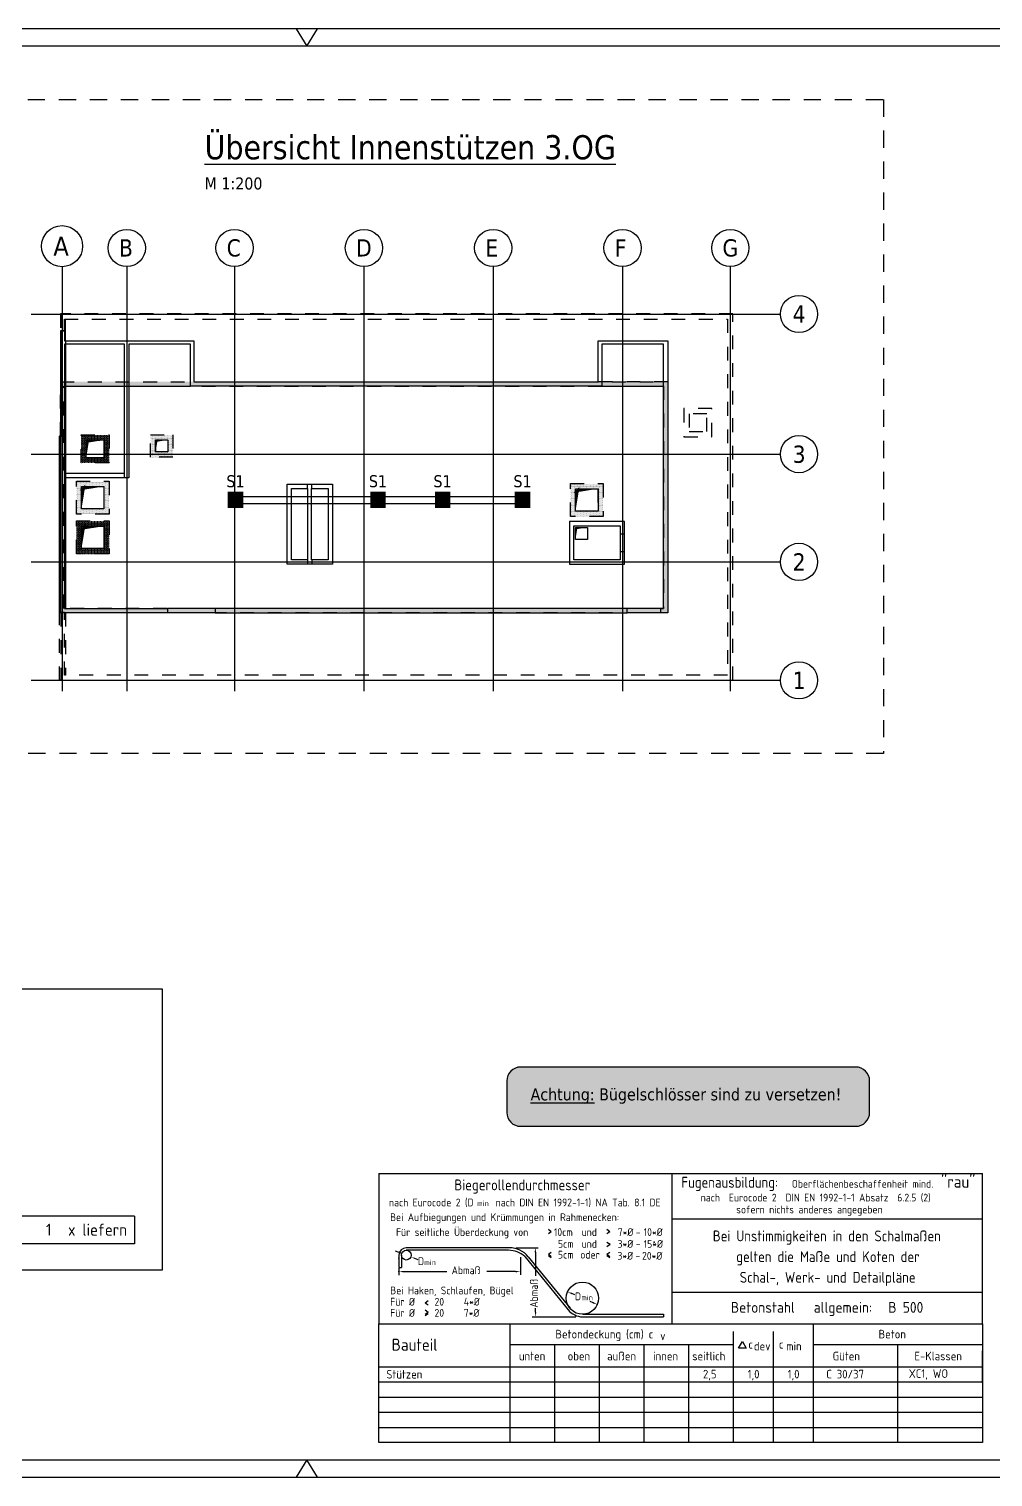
# Model space of a CAD drawing. Extents: x 0 to 20.9, y 0 to 10.5.
# Drawn here: x 7.78 to 14.77, y 0 to 10.5 of the extents above; entities that cross this region are included whole.
import ezdxf
from ezdxf.enums import TextEntityAlignment as Align

# ---------------------------------------------------------------- set-up
doc = ezdxf.new("R2010")
doc.units = 0
doc.header["$LTSCALE"] = 0.25
for name, pattern in [('AUSGEZOGEN', [1000.01, 1000, 0.01]), ('DOT', [0.175, 0.05, -0.125]), ('HIDDEN2', [0.187, 0.125, -0.062]), ('PUNKT', [0.175, 0.05, -0.125]), ('STRICHLINIE', [0.75, 0.5, -0.25]), ('VERDECKT', [0.375, 0.25, -0.125])]:
    doc.linetypes.add(name, pattern=pattern)
for name, color, linetype in [('ACHSEN', 7, 'Continuous'), ('Attika DG', 7, 'Continuous'), ('BETON', 7, 'Continuous'), ('DD', 7, 'Continuous'), ('DETAIL', 7, 'Continuous'), ('DRUEBER', 7, 'Continuous'), ('grau_dunkel', 7, 'Continuous'), ('grau_hell', 7, 'Continuous'), ('HILFE', 7, 'Continuous'), ('OBJEKT', 7, 'Continuous'), ('RAHMEN', 7, 'Continuous'), ('RND', 7, 'Continuous'), ('RND_BILD', 7, 'Continuous'), ('SCHATTEN', 7, 'Continuous'), ('SFP_Achsen', 7, 'Continuous'), ('TEXT', 7, 'Continuous'), ('VERDECKT', 7, 'Continuous')]:
    doc.layers.add(name, color=color, linetype=linetype)
doc.layers.add('zila_01_rb_02_stb-fertig_05_schraff', color=144, linetype='Continuous', lineweight=9)
doc.styles.add('helv', font='tahoma.ttf')
doc.styles.add('txt', font='isocp.shx')
pattern_1 = [(0, (-1.810427, 0.9212165), (2e-18, 0.0078125), []), (90, (-1.810427, 0.9212165), (-0.0078125, 2e-18), [])]
pattern_2 = [(0, (-1.810427, 0.9212165), (0.003125, 0.00625), [0, -0.00625])]

# ---------------------------------------------------------------- blocks, each defined once
blk = doc.blocks.new('A2-19-0')
at = {"layer": 'RAHMEN', "color": 7}
for p, q in [((78.4, 42), (0, 42)), ((0, 0), (78.4, 0))]:
    blk.add_line(p, q, dxfattribs=at)
at = {"layer": 'RAHMEN', "color": 7, "linetype": 'Continuous'}
for p, q in [((38.89, 42), (39.2, 41.5)), ((39.2, 41.5), (39.51, 42)), ((39.2, 0.5), (38.89, 0)), ((39.51, 0), (39.2, 0.5))]:
    blk.add_line(p, q, dxfattribs=at)
at = {"layer": 'RAHMEN', "color": 5}
for p, q in [((77.9, 41.5), (2, 41.5)), ((2, 0.5), (77.9, 0.5))]:
    blk.add_line(p, q, dxfattribs=at)
blk = doc.blocks.new('Brüstung DG')
at = {"color": 0, "linetype": 'ByBlock', "lineweight": -2}
for p, q in [((0.285, 3.925), (0.35, 3.925)), ((0.35, 3.925), (0.35, 0.3))]:
    blk.add_line(p, q, dxfattribs=at)
for points in [[(0.125, 21.25), (0.05, 21.25), (0.05, 20.285), (0.125, 20.285)], [(0.285, 20.285), (0.35, 20.285), (0.35, 20.95)], [(0.075, 0), (0, 0), (0, 3.925), (0.075, 3.925)]]:
    blk.add_lwpolyline(points, dxfattribs=at)
blk.add_lwpolyline([(0.285, 20.285), (0.285, 20.285), (0.285, 20.285), (0.285, 20.95), (38.75, 20.95), (38.75, 0.3), (0.285, 0.3), (0.285, 3.925), (0.075, 3.925), (0.075, 0), (39.05, 0), (39.05, 21.25), (0.125, 21.25), (0.125, 20.285), (0.125, 20.285), (0.125, 20.285)], close=True, dxfattribs=at)
blk = doc.blocks.new('DG')
at = {"color": 0, "linetype": 'ByBlock', "lineweight": -2}
blk.add_line((0.35, 15.57), (0.35, 0.25), dxfattribs=at)
for points in [[(0.125, 16.36), (0.05, 16.36), (0.05, 10.25), (0.075, 10.25)], [(0.285, 15.57), (0.285, 0.25), (6.27, 0.25), (6.27, 0), (0.075, 0), (0.075, 10.25), (0.125, 10.25), (0.125, 16.36), (0.285, 16.36), (0.285, 15.77), (7.8, 15.77), (7.8, 13.4), (31.25, 13.4), (31.25, 15.77), (35.275, 15.77), (35.275, 0), (34.875, 0), (34.875, 0.25), (35.025, 0.25), (35.025, 15.57), (31.45, 15.57), (31.45, 13.15), (7.6, 13.15), (7.6, 15.57), (4.025, 15.57), (4.025, 7.825), (3.775, 7.825), (3.775, 15.57), (0.285, 15.57)], [(0.35, 15.77), (0.35, 16.36), (0.285, 16.36)], [(0.075, 0), (0, 0), (0, 10.25), (0.075, 10.25)], [(13.21, 7.45), (15.825, 7.45), (15.825, 2.825), (13.21, 2.825), (13.21, 7.45)], [(13.46, 7.2), (14.375, 7.2), (14.375, 3.075), (13.46, 3.075), (13.46, 7.2)], [(14.375, 7.45), (14.625, 7.45)], [(14.625, 7.2), (15.575, 7.2), (15.575, 3.075), (14.625, 3.075), (14.625, 7.2)], [(32.775, 5.3), (29.575, 5.3), (29.575, 2.825), (32.775, 2.825), (32.775, 3.535), (32.525, 3.535), (32.525, 3.075), (29.825, 3.075), (29.825, 5.05), (32.525, 5.05), (32.525, 4.585), (32.775, 4.585), (32.775, 5.3)], [(14.625, 2.825), (14.375, 2.825)], [(9.03, 0.25), (9.03, 0), (32.925, 0), (32.925, 0.25), (9.03, 0.25)]]:
    blk.add_lwpolyline(points, dxfattribs=at)
for points in [[(10.085, 6.695), (10.385, 6.695), (10.385, 6.395), (10.085, 6.395)], [(18.325, 6.695), (18.625, 6.695), (18.625, 6.395), (18.325, 6.395)], [(22.075, 6.695), (22.375, 6.695), (22.375, 6.395), (22.075, 6.395)], [(26.675, 6.695), (26.975, 6.695), (26.975, 6.395), (26.675, 6.395)]]:
    blk.add_lwpolyline(points, close=True, dxfattribs=at)
at = {"layer": 'HILFE', "color": 102, "linetype": 'AUSGEZOGEN'}
blk.add_line((0.075, 0), (0, 0), dxfattribs=at)
blk = doc.blocks.new('Aufkantung')
at = {"color": 0, "linetype": 'ByBlock', "lineweight": -2}
for points in [[(-0.1, 10.25), (-0.05, 10.25), (-0.05, 13.4), (35.175, 13.4), (35.175, 0), (-0.1, 0)], [(0.15, 13.15), (34.925, 13.15), (34.925, 0.25), (0.15, 0.25)], [(1.145, 10.32), (2.775, 10.32), (2.775, 8.69), (1.145, 8.69)], [(5.175, 10.325), (6.475, 10.325), (6.475, 9.025), (5.175, 9.025)], [(1.445, 10.02), (2.475, 10.02), (2.475, 8.99), (1.445, 8.99)], [(5.475, 10.025), (6.175, 10.025), (6.175, 9.325), (5.475, 9.325)], [(0.875, 7.625), (2.775, 7.625), (2.775, 5.725), (0.875, 5.725)], [(1.175, 7.325), (2.475, 7.325), (2.475, 6.025), (1.175, 6.025)], [(29.525, 7.49), (31.425, 7.49), (31.425, 5.59), (29.525, 5.59)], [(29.825, 7.19), (31.125, 7.19), (31.125, 5.89), (29.825, 5.89)], [(0.875, 5.325), (2.775, 5.325), (2.775, 3.425), (0.875, 3.425)], [(1.175, 5.025), (2.475, 5.025), (2.475, 3.725), (1.175, 3.725)]]:
    blk.add_lwpolyline(points, close=True, dxfattribs=at)
blk = doc.blocks.new('RND_SUM')
at = {"layer": 'RND', "color": 5, "linetype": 'Continuous'}
for p, q in [((0, 0), (0, 0.8)), ((11, 0.8), (0, 0.8)), ((11, 0.8), (11, 0)), ((11, 0), (0, 0))]:
    blk.add_line(p, q, dxfattribs=at)
at = {"layer": 'RND', "color": 1, "linetype": 'Continuous', "style": 'txt'}
for s, p in [('Rundstahl', (0.292, 0.235)), ('kg', (6.483, 0.235))]:
    blk.add_text(s, height=0.35, dxfattribs=at).set_placement(p)
blk.add_text('x liefern', height=0.35, dxfattribs=at).set_placement((10.784, 0.235), align=Align.RIGHT)
for tag, p in [('RND-S', (6.203, 0.235)), ('RND-Z', (8.59, 0.235))]:
    blk.add_attdef(tag, text='', height=0.35, dxfattribs=at).set_placement(p, align=Align.RIGHT)

msp = doc.modelspace()

# ---------------------------------------------------------------- hatches: boundary and pattern name
at = {"layer": 'Attika DG', "linetype": 'AUSGEZOGEN'}
h = msp.add_hatch(dxfattribs=at)
h.set_pattern_fill('DOTS', color=102, scale=0.1, double=1)
h.set_pattern_definition([(0, (-1.810427, 4.6954515), (0.003125, 0.00625), [0, -0.00625])])
h.paths.add_polyline_path([(12.416, 7.942), (8.013, 7.942), (8.013, 7.549), (8.006, 7.549), (8.006, 6.267), (12.416, 6.267)])
h.paths.add_polyline_path([(8.038, 7.911), (12.385, 7.911), (12.385, 6.299), (8.038, 6.299)], flags=16)
h = msp.add_hatch(dxfattribs=at)
h.set_pattern_fill('DOTS', color=102, scale=0.1, double=1)
h.set_pattern_definition(pattern_2)
h.paths.add_polyline_path([(8.366, 7.557), (8.162, 7.557), (8.162, 7.354), (8.366, 7.354)])
h.paths.add_polyline_path([(8.328, 7.52), (8.2, 7.52), (8.2, 7.391), (8.328, 7.391)], flags=16)
h = msp.add_hatch(dxfattribs=at)
h.set_pattern_fill('DOTS', color=102, scale=0.1, double=1)
h.set_pattern_definition(pattern_2)
h.paths.add_polyline_path([(8.666, 7.558), (8.666, 7.395), (8.828, 7.395), (8.828, 7.558)])
h.paths.add_polyline_path([(8.703, 7.52), (8.703, 7.433), (8.791, 7.433), (8.791, 7.52)], flags=16)
h = msp.add_hatch(dxfattribs=at)
h.set_pattern_fill('DOTS', color=102, scale=0.1, double=1)
h.set_pattern_definition([(0, (-1.810427, 1.2087165), (0.003125, 0.00625), [0, -0.00625])])
h.paths.add_polyline_path([(8.366, 7.22), (8.128, 7.22), (8.128, 6.983), (8.366, 6.983)])
h.paths.add_polyline_path([(8.328, 7.183), (8.328, 7.02), (8.166, 7.02), (8.166, 7.183)], flags=16)
h = msp.add_hatch(dxfattribs=at)
h.set_pattern_fill('DOTS', color=102, scale=0.1, double=1)
h.set_pattern_definition([(0, (1.770823, 1.1918415), (0.003125, 0.00625), [0, -0.00625])])
h.paths.add_polyline_path([(11.947, 7.204), (11.71, 7.204), (11.71, 6.966), (11.947, 6.966)])
h.paths.add_polyline_path([(11.91, 7.166), (11.91, 7.004), (11.747, 7.004), (11.747, 7.166)], flags=16)
h = msp.add_hatch(dxfattribs=at)
h.set_pattern_fill('DOTS', color=102, scale=0.1, double=1)
h.set_pattern_definition([(0, (-1.810427, 0.9212165), (0.003125, 0.00625), [0, -0.00625])])
h.paths.add_polyline_path([(8.366, 6.933), (8.128, 6.933), (8.128, 6.695), (8.366, 6.695)])
h.paths.add_polyline_path([(8.328, 6.895), (8.328, 6.733), (8.166, 6.733), (8.166, 6.895)], flags=16)
at = {"layer": 'grau_hell'}
msp.add_hatch(color=9, dxfattribs=at).paths.add_polyline_path([(13.779, 2.543, 0.414214), (13.879, 2.643), (13.879, 2.873, 0.414214), (13.779, 2.973), (11.349, 2.973, 0.414214), (11.249, 2.873), (11.249, 2.643, 0.414214), (11.349, 2.543)])
at = {"layer": 'zila_01_rb_02_stb-fertig_05_schraff', "linetype": 'AUSGEZOGEN'}
h = msp.add_hatch(dxfattribs=at)
h.set_pattern_fill('ANSI37', color=102, scale=0.0625, angle=-45)
h.set_pattern_definition(pattern_1)
h.paths.add_polyline_path([(8.016, 7.549), (8.006, 7.549), (8.006, 6.267), (8.016, 6.267)])
h.paths.add_polyline_path([(8.022, 8.312), (8.013, 8.312), (8.013, 7.549), (8.016, 7.549), (8.022, 7.549)])
h.paths.add_polyline_path([(8.05, 8.214), (8.042, 8.214), (8.042, 7.017), (8.05, 7.017)])
h.paths.add_polyline_path([(8.05, 7.017), (8.042, 7.017), (8.042, 6.299), (8.05, 6.299)])
at = {"layer": 'zila_01_rb_02_stb-fertig_05_schraff'}
h = msp.add_hatch(dxfattribs=at)
h.set_pattern_fill('ANSI37', color=102, scale=0.0625, angle=-45)
h.set_pattern_definition(pattern_1)
h.paths.add_polyline_path([(8.05, 8.312), (8.042, 8.312), (8.042, 8.239), (8.05, 8.239)])

# ---------------------------------------------------------------- linework, layer by layer
at = {"layer": 'ACHSEN', "color": 140, "linetype": 'AUSGEZOGEN'}
for p, q in [((8.025, 8.777), (8.025, 5.698)), ((8.494, 8.777), (8.494, 5.698)), ((9.275, 8.777), (9.275, 5.698)), ((10.213, 8.777), (10.213, 5.698)), ((11.15, 8.777), (11.15, 5.698)), ((12.088, 8.777), (12.088, 5.698)), ((12.869, 8.777), (12.869, 5.698)), ((7.8, 8.433), (13.231, 8.433)), ((7.8, 7.417), (13.231, 7.417)), ((7.8, 6.636), (13.231, 6.636)), ((7.8, 5.777), (13.231, 5.777))]:
    msp.add_line(p, q, dxfattribs=at)
at = {"layer": 'DD', "color": 7, "linetype": 'AUSGEZOGEN'}
for points in [[(8.2, 7.52), (8.328, 7.52), (8.328, 7.391), (8.2, 7.391)], [(8.703, 7.52), (8.791, 7.52), (8.791, 7.433), (8.703, 7.433)], [(8.166, 7.183), (8.328, 7.183), (8.328, 7.02), (8.166, 7.02)], [(11.747, 7.166), (11.91, 7.166), (11.91, 7.004), (11.747, 7.004)], [(8.166, 6.895), (8.328, 6.895), (8.328, 6.733), (8.166, 6.733)], [(11.747, 6.886), (11.835, 6.886), (11.835, 6.799), (11.747, 6.799)]]:
    msp.add_lwpolyline(points, close=True, dxfattribs=at)
at = {"layer": 'DETAIL', "color": 102, "linetype": 'STRICHLINIE'}
msp.add_lwpolyline([(7.326, 5.247), (7.326, 9.989), (13.98, 9.989), (13.98, 5.247)], close=True, dxfattribs=at)
at = {"layer": 'DRUEBER', "color": 7, "linetype": 'HIDDEN2'}
for p, q in [((12.416, 7.942), (11.913, 7.942)), ((9.803, 7.167), (9.803, 7.199)), ((9.835, 7.167), (9.835, 7.199)), ((9.803, 7.11), (9.835, 7.11)), ((9.803, 7.06), (9.835, 7.06)), ((9.803, 6.652), (9.803, 6.62)), ((9.835, 6.652), (9.835, 6.62))]:
    msp.add_line(p, q, dxfattribs=at)
at = {"layer": 'DRUEBER', "color": 7, "linetype": 'DOT'}
for p, q in [((9.658, 7.11), (9.689, 7.11)), ((9.658, 7.06), (9.689, 7.06)), ((9.953, 7.11), (9.985, 7.11)), ((9.953, 7.06), (9.985, 7.06))]:
    msp.add_line(p, q, dxfattribs=at)
at = {"layer": 'grau_dunkel', "color": 21, "linetype": 'AUSGEZOGEN'}
for points in [[(9.226, 7.145), (9.338, 7.145), (9.226, 7.026), (9.338, 7.026)], [(10.259, 7.145), (10.371, 7.145), (10.259, 7.026), (10.371, 7.026)], [(10.728, 7.145), (10.84, 7.145), (10.728, 7.026), (10.84, 7.026)], [(11.307, 7.145), (11.419, 7.145), (11.307, 7.026), (11.419, 7.026)]]:
    msp.add_solid(points, dxfattribs=at)
at = {"layer": 'HILFE', "color": 102, "linetype": 'AUSGEZOGEN'}
msp.add_line((8.016, 7.549), (8.006, 7.549), dxfattribs=at)
at = {"layer": 'OBJEKT', "color": 7, "linetype": 'HIDDEN2'}
for p, q in [((8.05, 8.239), (8.05, 8.214)), ((8.013, 7.942), (8.981, 7.942))]:
    msp.add_line(p, q, dxfattribs=at)
at = {"layer": 'OBJEKT', "color": 7, "linetype": 'AUSGEZOGEN'}
for p, q in [((8.05, 7.911), (8.478, 7.911)), ((8.51, 7.911), (8.956, 7.911)), ((11.938, 7.911), (12.385, 7.911)), ((8.478, 7.277), (8.05, 7.277)), ((8.478, 7.245), (8.05, 7.245)), ((9.261, 7.11), (9.658, 7.11)), ((9.261, 7.11), (9.261, 7.06)), ((9.261, 7.06), (9.658, 7.06)), ((9.689, 7.11), (9.803, 7.11)), ((9.689, 7.06), (9.803, 7.06)), ((9.835, 7.11), (9.953, 7.11)), ((9.835, 7.06), (9.953, 7.06)), ((9.985, 7.11), (11.385, 7.11)), ((9.985, 7.06), (11.385, 7.06)), ((11.385, 7.11), (11.385, 7.06)), ((12.072, 6.709), (12.072, 6.84)), ((12.103, 6.709), (12.103, 6.84)), ((8.79, 6.299), (9.135, 6.299)), ((9.135, 6.267), (8.79, 6.267)), ((12.122, 6.299), (12.366, 6.299)), ((12.366, 6.267), (12.122, 6.267))]:
    msp.add_line(p, q, dxfattribs=at)
at = {"layer": 'RAHMEN', "color": 5, "linetype": 'Continuous'}
for p, q in [((10.322, 2.201), (14.697, 2.201)), ((10.322, 2.201), (10.322, 1.111)), ((12.447, 1.111), (12.447, 2.201)), ((14.697, 1.111), (14.697, 2.201)), ((14.697, 0.684), (14.697, 0.916))]:
    msp.add_line(p, q, dxfattribs=at)
at = {"layer": 'RAHMEN', "color": 7, "linetype": 'AUSGEZOGEN'}
for p, q in [((11.571, 1.779), (11.55, 1.795)), ((11.996, 1.779), (11.975, 1.795)), ((12.447, 1.872), (14.697, 1.872)), ((11.571, 1.779), (11.55, 1.764)), ((11.996, 1.779), (11.975, 1.764)), ((11.997, 1.685), (11.975, 1.7)), ((11.997, 1.685), (11.975, 1.669)), ((11.55, 1.616), (11.571, 1.631)), ((11.55, 1.616), (11.571, 1.6)), ((11.55, 1.606), (11.571, 1.591)), ((11.975, 1.616), (11.996, 1.631)), ((11.975, 1.616), (11.996, 1.6)), ((11.975, 1.606), (11.996, 1.591)), ((10.657, 1.264), (10.679, 1.279)), ((10.657, 1.264), (10.679, 1.249)), ((12.447, 1.34), (14.697, 1.34)), ((10.679, 1.194), (10.657, 1.209)), ((10.679, 1.194), (10.657, 1.178)), ((10.679, 1.184), (10.657, 1.169)), ((10.322, 0.8), (14.697, 0.8)), ((10.322, 0.69), (14.697, 0.69)), ((10.322, 0.58), (14.697, 0.58)), ((10.322, 0.47), (14.697, 0.47)), ((10.322, 0.36), (14.697, 0.36))]:
    msp.add_line(p, q, dxfattribs=at)
at = {"layer": 'RAHMEN', "color": 7, "linetype": 'Continuous'}
for p, q in [((10.487, 1.621), (10.441, 1.639)), ((10.467, 1.609), (10.467, 1.52)), ((10.485, 1.609), (10.485, 1.52)), ((11.268, 1.662), (10.52, 1.662)), ((11.262, 1.644), (10.52, 1.644)), ((10.58, 1.586), (10.604, 1.577)), ((11.314, 1.663), (11.477, 1.663)), ((11.347, 1.594), (11.347, 1.467)), ((11.379, 1.599), (11.694, 1.212)), ((11.403, 1.597), (11.707, 1.224)), ((11.456, 1.63), (11.456, 1.459)), ((10.467, 1.52), (10.485, 1.52)), ((10.467, 1.514), (10.467, 1.464)), ((10.501, 1.49), (10.815, 1.49)), ((11.313, 1.49), (11.104, 1.49)), ((11.743, 1.32), (11.721, 1.33)), ((11.874, 1.264), (11.854, 1.273)), ((11.432, 1.161), (11.749, 1.161)), ((11.458, 1.195), (11.458, 1.224)), ((11.799, 1.18), (12.384, 1.18)), ((11.799, 1.162), (12.384, 1.162)), ((12.384, 1.18), (12.384, 1.162)), ((11.273, 0.263), (11.273, 1.111)), ((12.892, 0.25), (12.892, 1.056)), ((13.182, 0.25), (13.182, 1.056)), ((13.472, 0.25), (13.472, 1.111)), ((11.597, 0.25), (11.597, 0.96)), ((11.921, 0.25), (11.921, 0.96)), ((12.244, 0.25), (12.244, 0.96)), ((12.568, 0.25), (12.568, 0.96)), ((14.084, 0.25), (14.084, 0.96)), ((11.273, 0.25), (11.273, 0.8)), ((12.892, 0.25), (12.892, 0.8))]:
    msp.add_line(p, q, dxfattribs=at)
at = {"layer": 'RAHMEN', "color": 1, "linetype": 'Continuous'}
for p, q in [((11.273, 0.96), (12.892, 0.96)), ((13.472, 0.96), (14.697, 0.96))]:
    msp.add_line(p, q, dxfattribs=at)
at = {"layer": 'RAHMEN', "color": 5, "linetype": 'AUSGEZOGEN'}
msp.add_lwpolyline([(10.322, 1.111), (14.697, 1.111), (14.697, 0.25), (10.322, 0.25)], close=True, dxfattribs=at)
at = {"layer": 'RAHMEN', "color": 1, "linetype": 'Continuous'}
msp.add_lwpolyline([(12.957, 0.983), (12.984, 0.935), (12.929, 0.935)], close=True, dxfattribs=at)
at = {"layer": 'RAHMEN', "color": 7, "linetype": 'Continuous'}
for centre, radius in [((10.52, 1.609), 0.0354), ((11.797, 1.297), 0.117)]:
    msp.add_circle(centre, radius, dxfattribs=at)
for centre, radius, start, end in [((10.52, 1.609), 0.0531, 90, 180), ((11.262, 1.467), 0.177, 48.4107, 90), ((11.268, 1.487), 0.175, 39.0956, 90), ((11.799, 1.297), 0.135, 219.0956, 270)]:
    msp.add_arc(centre, radius, start, end, dxfattribs=at)
for p in [(12.316, 1.702), (10.467, 1.588), (10.467, 1.49), (11.69, 1.343), (11.905, 1.251)]:
    msp.add_point(p, dxfattribs=at)
for points in [[(10.461, 1.627), (10.464, 1.635), (10.487, 1.621)], [(10.579, 1.582), (10.582, 1.59), (10.556, 1.595)], [(11.461, 1.63), (11.45, 1.63), (11.456, 1.663)], [(10.501, 1.484), (10.501, 1.495), (10.467, 1.49)], [(11.313, 1.484), (11.313, 1.495), (11.347, 1.49)], [(11.719, 1.325), (11.723, 1.335), (11.69, 1.343)], [(11.872, 1.259), (11.876, 1.269), (11.905, 1.251)], [(11.463, 1.195), (11.452, 1.195), (11.458, 1.161)]]:
    msp.add_solid(points, dxfattribs=at)
at = {"layer": 'SCHATTEN', "color": 1, "linetype": 'AUSGEZOGEN'}
for points in [[(8.328, 7.52, 0, 0.021, 0), (8.2, 7.509, 0, 0, 0), (8.21, 7.519, 0.021, 0, 0), (8.2, 7.391, 0, 0, 0)], [(8.703, 7.433, 0, 0.0143, 0), (8.71, 7.52, 0, 0, 0), (8.704, 7.513, 0.0143, 0, 0), (8.791, 7.52, 0, 0, 0)], [(8.166, 7.02, 0, 0.0265, 0), (8.179, 7.182, 0, 0, 0), (8.167, 7.17, 0.0265, 0, 0), (8.328, 7.183, 0, 0, 0)], [(11.747, 7.004, 0, 0.0265, 0), (11.76, 7.165, 0, 0, 0), (11.748, 7.153, 0.0265, 0, 0), (11.91, 7.166, 0, 0, 0)], [(8.166, 6.733, 0, 0.0265, 0), (8.179, 6.894, 0, 0, 0), (8.167, 6.882, 0.0265, 0, 0), (8.328, 6.895, 0, 0, 0)], [(11.747, 6.799, 0, 0.0143, 0), (11.754, 6.885, 0, 0, 0), (11.748, 6.879, 0.0143, 0, 0), (11.835, 6.886, 0, 0, 0)]]:
    msp.add_lwpolyline(points, format="xyseb", dxfattribs=at)
at = {"layer": 'SFP_Achsen', "color": 7, "linetype": 'AUSGEZOGEN'}
for centre, radius in [((8.025, 8.925), 0.149), ((8.494, 8.912), 0.135), ((9.275, 8.912), 0.135), ((10.213, 8.912), 0.135), ((11.15, 8.912), 0.135), ((12.088, 8.912), 0.135), ((12.869, 8.912), 0.135), ((13.367, 8.433), 0.135), ((13.367, 7.417), 0.135), ((13.367, 6.636), 0.135), ((13.367, 5.777), 0.135)]:
    msp.add_circle(centre, radius, dxfattribs=at)
at = {"layer": 'TEXT', "color": 1, "linetype": 'AUSGEZOGEN'}
msp.add_lwpolyline([(5.602, 1.502), (8.754, 1.502), (8.754, 3.538), (5.602, 3.538)], close=True, dxfattribs=at)
msp.add_lwpolyline([(11.349, 2.543), (13.779, 2.543, 0.414214), (13.879, 2.643), (13.879, 2.873, 0.414214), (13.779, 2.973), (11.349, 2.973, 0.414214), (11.249, 2.873), (11.249, 2.643, 0.414214)], format="xyb", close=True, dxfattribs=at)
at = {"layer": 'VERDECKT', "color": 7, "linetype": 'VERDECKT'}
for p, q in [((12.533, 7.747), (12.533, 7.543)), ((12.736, 7.747), (12.533, 7.747)), ((12.699, 7.709), (12.57, 7.709)), ((12.57, 7.709), (12.57, 7.58)), ((12.699, 7.58), (12.699, 7.709)), ((12.736, 7.543), (12.736, 7.747)), ((12.57, 7.58), (12.699, 7.58)), ((12.533, 7.543), (12.736, 7.543))]:
    msp.add_line(p, q, dxfattribs=at)

# ---------------------------------------------------------------- block references
at = {"layer": 'Attika DG', "color": 102, "linetype": 'PUNKT', "xscale": 0.125, "yscale": 0.125, "zscale": 0.125}
msp.add_blockref('Aufkantung', (8.019, 6.267), dxfattribs=at)
at = {"layer": 'BETON', "color": 6, "linetype": 'AUSGEZOGEN', "xscale": 0.125, "yscale": 0.125, "zscale": 0.125}
msp.add_blockref('DG', (8.006, 6.267), dxfattribs=at)
at = {"layer": 'RAHMEN', "xscale": 0.25, "yscale": 0.25, "zscale": 0.25}
msp.add_blockref('A2-19-0', (0, 0), dxfattribs=at)
at = {"layer": 'RND_BILD', "color": 7, "linetype": 'AUSGEZOGEN', "xscale": 0.25, "yscale": 0.25, "zscale": 0.25}
msp.add_blockref('RND_SUM', (5.8, 1.691), dxfattribs=at).add_auto_attribs({'RND-S': '217.64', 'RND-Z': '1'})
at = {"layer": 'VERDECKT', "color": 7, "linetype": 'VERDECKT', "xscale": 0.125, "yscale": 0.125, "zscale": 0.125}
msp.add_blockref('Brüstung DG', (8.006, 5.777), dxfattribs=at)

# ---------------------------------------------------------------- texts
at = {"layer": 'RAHMEN', "color": 1, "linetype": 'Continuous', "style": 'txt', "width": 0.95}
for s, p in [('Biegerollendurchmesser', (11.361, 2.079)), ('Fugenausbildung:', (12.865, 2.098)), ('Bei Unstimmigkeiten in den Schalmaßen', (13.569, 1.709)), ('gelten die Maße und Koten der', (13.577, 1.559)), ('Schal-, Werk- und Detailpläne', (13.575, 1.409))]:
    msp.add_text(s, height=0.07875, dxfattribs=at).set_placement(p, align=Align.CENTER)
at = {"layer": 'RAHMEN', "color": 7, "linetype": 'Continuous', "style": 'txt'}
for s, height, p in [('Oberflächenbeschaffenheit mind.', 0.05625, (13.315, 2.098)), ('nach  Eurocode 2  DIN EN 1992-1-1 Absatz  6.2.5 (2)', 0.05625, (12.655, 1.998)), ('Bei Aufbiegungen und Krümmungen in Rahmenecken:', 0.05625, (10.403, 1.856)), ('sofern nichts anderes angegeben', 0.05625, (12.912, 1.912)), ('10cm', 0.0563, (11.59, 1.748)), ('und', 0.0563, (11.792, 1.748)), ('7*%%C', 0.0563, (12.053, 1.748)), ('10*%%C', 0.0563, (12.241, 1.748)), ('5cm', 0.0563, (11.62, 1.662)), ('und', 0.0563, (11.792, 1.662)), ('3*%%C', 0.0563, (12.052, 1.662)), ('-', 0.0563, (12.183, 1.662)), ('-', 0.0563, (12.184, 1.748)), ('15*%%C', 0.0563, (12.241, 1.662)), ('D', 0.0563, (10.605, 1.537)), ('5cm', 0.0563, (11.62, 1.584)), ('oder', 0.0563, (11.782, 1.584)), ('3*%%C', 0.0563, (12.051, 1.576)), ('-', 0.0563, (12.182, 1.576)), ('20*%%C', 0.0563, (12.229, 1.576)), ('Abmaß', 0.0563, (10.849, 1.471)), ('Bei Haken, Schlaufen, Bügel', 0.05625, (10.404, 1.325)), ('Für %%C', 0.0563, (10.404, 1.243)), ('20', 0.0563, (10.725, 1.243)), ('4*%%C', 0.0563, (10.937, 1.243)), ('D', 0.0563, (11.743, 1.282)), ('Für %%C', 0.0563, (10.404, 1.162)), ('20', 0.0563, (10.725, 1.162)), ('7*%%C', 0.0563, (10.937, 1.162))]:
    msp.add_text(s, height=height, dxfattribs=at).set_placement(p)
msp.add_text('nach Eurocode 2 (D     nach DIN EN 1992-1-1) NA Tab. 8.1 DE', height=0.05625, dxfattribs=at).set_placement((11.379, 1.963), align=Align.CENTER)
msp.add_text('Für seitliche Überdeckung von', height=0.05625, dxfattribs=at).set_placement((11.404, 1.748), align=Align.RIGHT)
msp.add_text('Abmaß', height=0.0563, rotation=90, dxfattribs=at).set_placement((11.474, 1.228))
at = {"layer": 'RAHMEN', "color": 1, "linetype": 'Continuous', "style": 'txt'}
for s, height, p in [('Betonstahl', 0.0788, (12.873, 1.191)), ('allgemein:', 0.0788, (13.474, 1.191)), ('B 500 ', 0.0788, (14.014, 1.191)), ('Betondeckung (cm) c', 0.0625, (11.601, 1.005)), ('Beton', 0.0625, (13.944, 1.005)), ('Bauteil', 0.0875, (10.414, 0.916)), ('v', 0.0625, (12.361, 0.992)), ('c', 0.0625, (13, 0.931)), ('dev', 0.0625, (13.04, 0.918)), ('c', 0.0625, (13.221, 0.931)), ('min', 0.0625, (13.275, 0.918))]:
    msp.add_text(s, height=height, dxfattribs=at).set_placement(p)
at = {"layer": 'SFP_Achsen', "color": 7, "linetype": 'AUSGEZOGEN', "style": 'helv'}
for s, height, p in [('A', 0.138, (7.962, 8.857)), ('B', 0.125, (8.437, 8.85)), ('C', 0.125, (9.218, 8.85)), ('D', 0.125, (10.156, 8.85)), ('E', 0.125, (11.093, 8.85)), ('F', 0.125, (12.031, 8.85)), ('G', 0.125, (12.812, 8.85)), ('4', 0.125, (13.321, 8.37)), ('3', 0.125, (13.321, 7.354)), ('2', 0.125, (13.321, 6.573)), ('1', 0.125, (13.321, 5.714))]:
    msp.add_text(s, height=height, dxfattribs=at).set_placement(p)
at = {"layer": 'TEXT', "color": 5, "linetype": 'AUSGEZOGEN', "style": 'helv'}
msp.add_text('%%UÜbersicht Innenstützen 3.OG', height=0.175, dxfattribs=at).set_placement((9.058, 9.555))
at = {"layer": 'TEXT', "color": 1, "linetype": 'AUSGEZOGEN', "style": 'helv'}
for s, p in [('M 1:200', (9.058, 9.336)), ('S1', (9.216, 7.177)), ('S1', (10.249, 7.177)), ('S1', (10.717, 7.177)), ('S1', (11.297, 7.177)), ('%%UAchtung:%%U Bügelschlösser sind zu versetzen!', (11.421, 2.731))]:
    msp.add_text(s, height=0.0875, dxfattribs=at).set_placement(p)
at = {"layer": 'TEXT', "color": 1, "style": 'txt'}
msp.add_text('"rau"', height=0.0875, dxfattribs=at).set_placement((14.397, 2.098))
at = {"layer": 'TEXT', "color": 7, "linetype": 'AUSGEZOGEN', "style": 'txt'}
for s, height, p in [('min', 0.0401, (11.034, 1.964)), ('min', 0.0401, (10.65, 1.537)), ('min', 0.0401, (11.789, 1.281)), ('unten', 0.0625, (11.337, 0.846)), ('oben', 0.0625, (11.69, 0.846)), ('außen', 0.0625, (11.976, 0.846)), ('innen', 0.0625, (12.31, 0.846)), ('seitlich', 0.0625, (12.593, 0.846)), ('Güten', 0.0625, (13.611, 0.846)), ('E-Klassen', 0.0625, (14.204, 0.846)), ('Stützen', 0.0625, (10.375, 0.714)), ('2,5', 0.0625, (12.671, 0.715)), ('1,0', 0.0625, (12.995, 0.715)), ('1,0', 0.0625, (13.285, 0.715)), ('C 30/37', 0.0625, (13.565, 0.715)), ('XC1, WO', 0.0625, (14.163, 0.719))]:
    msp.add_text(s, height=height, dxfattribs=at).set_placement(p)

doc.saveas('drawing.dxf')
